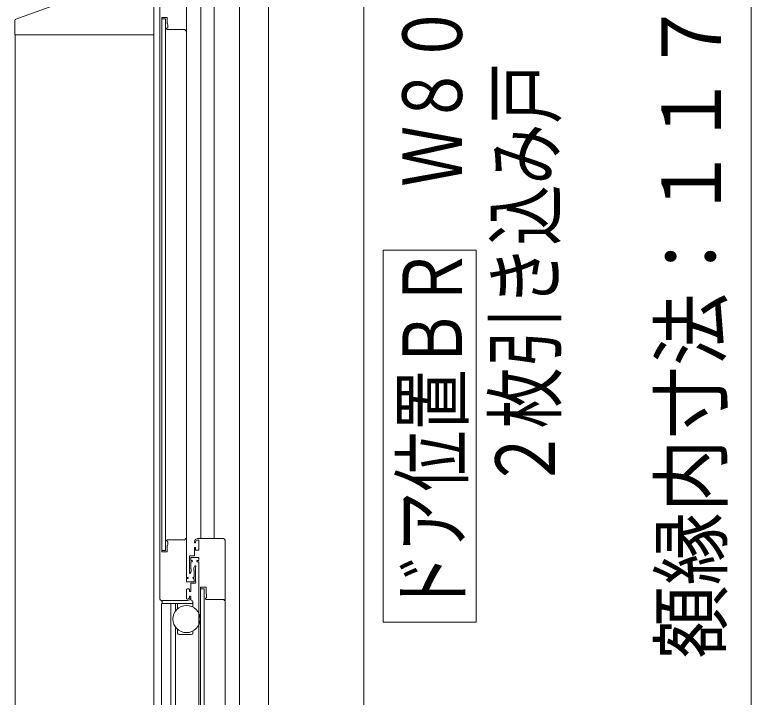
# Model space of a CAD drawing. Units: millimetres on the paper. Extents: x -305 to 305, y -152 to 152.
# Drawn here: x -74.87 to -51.11, y 26.83 to 48.84 of the extents above; entities that cross this region are included whole.
import ezdxf
from ezdxf.enums import TextEntityAlignment as Align

# ---------------------------------------------------------------- set-up
doc = ezdxf.new("R2010")
doc.units = ezdxf.units.MM
doc.layers.add('0-0_0', color=7, linetype='Continuous', lineweight=9)
doc.layers.add('0-1_VIEW0001', color=7, linetype='Continuous', lineweight=9)
doc.styles.add('ＭＳ ゴシック', font='')
doc.styles.get('ＭＳ ゴシック').set_extended_font_data('MS Gothic')

msp = doc.modelspace()

# ---------------------------------------------------------------- linework, layer by layer
at = {"layer": '0-0_0'}
msp.add_line((-51.114, 11.374), (-51.114, 68.669), dxfattribs=at)
at = {"layer": '0-1_VIEW0001'}
for p, q in [((-63.614, 70.249), (-63.614, 9.774)), ((-68.869, 69.004), (-68.869, 31.949)), ((-68.439, 31.949), (-68.439, 68.904)), ((-67.624, 69.074), (-67.624, 12.794)), ((-66.684, 69.074), (-66.684, 13.969)), ((-69.334, 50.282), (-69.334, 30.699)), ((-70.184, 50.074), (-70.184, 29.999)), ((-73.485, 49.183), (-74.836, 48.701)), ((-70.129, 31.529), (-70.129, 48.744)), ((-70.004, 48.704), (-70.129, 48.704)), ((-70.119, 48.754), (-69.959, 48.754)), ((-70.004, 48.704), (-70.004, 31.569)), ((-69.949, 48.744), (-69.949, 48.563)), ((-74.869, 48.654), (-74.869, 48.189)), ((-69.946, 48.545), (-69.93, 48.506)), ((-69.929, 48.501), (-69.929, 48.429)), ((-69.969, 48.394), (-69.969, 48.393)), ((-69.967, 48.385), (-69.959, 48.371)), ((-69.954, 48.404), (-69.959, 48.404)), ((-69.946, 48.364), (-69.379, 48.364)), ((-69.369, 48.354), (-69.369, 48.334)), ((-69.359, 48.324), (-69.349, 48.324)), ((-73.158, 48.189), (-74.869, 48.189)), ((-70.412, 48.189), (-73.156, 48.189)), ((-70.384, 48.189), (-70.412, 48.189)), ((-59.987, 41.249), (-62.987, 41.249)), ((-62.987, 29.249), (-62.987, 41.249)), ((-59.987, 29.249), (-59.987, 41.249)), ((-69.969, 31.879), (-69.969, 31.88)), ((-69.967, 31.887), (-69.959, 31.901)), ((-69.954, 31.869), (-69.959, 31.869)), ((-69.946, 31.909), (-69.379, 31.909)), ((-69.934, 31.909), (-69.909, 31.909)), ((-69.929, 31.772), (-69.929, 31.844)), ((-69.369, 31.919), (-69.369, 31.939)), ((-69.359, 31.949), (-69.349, 31.949)), ((-69.074, 31.849), (-69.074, 31.819)), ((-69.034, 31.819), (-69.034, 31.849)), ((-68.134, 31.949), (-68.974, 31.949)), ((-68.697, 31.949), (-68.677, 31.949)), ((-68.084, 11.214), (-68.084, 31.899)), ((-69.949, 31.529), (-69.949, 31.709)), ((-69.946, 31.728), (-69.93, 31.766)), ((-69.069, 31.809), (-69.044, 31.809)), ((-69.064, 31.809), (-69.044, 31.809)), ((-70.129, 31.569), (-70.004, 31.569)), ((-70.119, 31.519), (-69.959, 31.519)), ((-68.934, 31.574), (-69.034, 31.574)), ((-68.959, 31.574), (-69.019, 31.574)), ((-68.934, 12.939), (-68.934, 31.199)), ((-69.206, 30.831), (-69.176, 30.883)), ((-69.174, 30.891), (-69.174, 30.964)), ((-69.084, 30.714), (-69.084, 30.909)), ((-69.048, 31.074), (-69.044, 31.074)), ((-69.044, 31.024), (-69.044, 30.573)), ((-69.029, 31.059), (-69.029, 31.044)), ((-69.334, 30.649), (-69.334, 30.569)), ((-69.324, 30.699), (-69.284, 30.699)), ((-69.284, 30.659), (-69.324, 30.659)), ((-69.274, 30.689), (-69.274, 30.669)), ((-69.109, 30.699), (-69.099, 30.699)), ((-69.099, 30.659), (-69.109, 30.659)), ((-69.084, 30.569), (-69.084, 30.644)), ((-69.319, 30.554), (-69.099, 30.554)), ((-69.194, 30.494), (-69.194, 30.249)), ((-69.054, 30.509), (-69.179, 30.509)), ((-69.029, 30.554), (-69.029, 30.534)), ((-69.334, 30.299), (-69.334, 30.024)), ((-69.249, 30.324), (-69.309, 30.324)), ((-69.234, 30.249), (-69.234, 30.309)), ((-69.204, 30.239), (-69.224, 30.239)), ((-68.879, 30.379), (-68.879, 13.044)), ((-68.754, 30.329), (-68.879, 30.329)), ((-68.754, 30.329), (-68.754, 13.094)), ((-68.696, 30.17), (-68.68, 30.131)), ((-69.294, 29.949), (-70.134, 29.949)), ((-69.309, 29.999), (-69.284, 29.999)), ((-69.234, 30.049), (-69.234, 30.079)), ((-69.224, 30.089), (-69.204, 30.089)), ((-69.194, 30.079), (-69.194, 30.049)), ((-69.184, 30.074), (-69.184, 29.969)), ((-69.149, 29.944), (-69.159, 29.944)), ((-68.719, 30.019), (-68.719, 30.018)), ((-68.717, 30.01), (-68.709, 29.996)), ((-68.704, 30.029), (-68.709, 30.029)), ((-68.696, 29.989), (-68.129, 29.989)), ((-68.679, 30.126), (-68.679, 30.054)), ((-68.119, 29.979), (-68.119, 29.959)), ((-68.109, 29.949), (-68.084, 29.949)), ((-69.149, 29.854), (-70.134, 29.854)), ((-70.119, 29.879), (-70.119, 29.924)), ((-69.689, 29.605), (-69.689, 29.849)), ((-69.614, 29.686), (-69.614, 29.854)), ((-69.124, 29.879), (-69.124, 29.919)), ((-69.124, 29.879), (-69.124, 29.74)), ((-59.987, 29.249), (-62.987, 29.249)), ((-69.689, 13.074), (-69.689, 29.102)), ((-69.614, 28.904), (-69.614, 29.022)), ((-69.174, 28.854), (-69.564, 28.854)), ((-69.124, 28.967), (-69.124, 28.904))]:
    msp.add_line(p, q, dxfattribs=at)
at = {"layer": '0-1_VIEW0001', "color": 5}
for p, q in [((-70.384, 12.995), (-70.384, 49.189)), ((-74.859, 12.75), (-74.859, 48.189)), ((-70.134, 29.849), (-70.134, 12.837)), ((-69.829, 29.849), (-69.829, 13.068))]:
    msp.add_line(p, q, dxfattribs=at)
at = {"layer": '0-1_VIEW0001'}
for points in [[(-74.869, 48.414), (-74.869, 48.412), (-74.869, 48.411), (-74.869, 48.41)], [(-69.969, 31.88), (-69.969, 31.884), (-69.967, 31.887)], [(-69.959, 31.869), (-69.966, 31.872), (-69.969, 31.879)], [(-69.959, 31.901), (-69.953, 31.907), (-69.946, 31.909)], [(-69.929, 31.844), (-69.937, 31.861), (-69.954, 31.869)], [(-69.379, 31.909), (-69.372, 31.912), (-69.369, 31.919)], [(-69.369, 31.939), (-69.366, 31.946), (-69.359, 31.949)], [(-69.349, 31.949), (-69.339, 31.944), (-69.334, 31.934)], [(-68.974, 31.949), (-69.045, 31.919), (-69.074, 31.849)], [(-69.034, 31.849), (-69.02, 31.884), (-68.984, 31.899)], [(-68.984, 31.899), (-68.934, 31.899), (-68.934, 31.574)], [(-68.084, 31.899), (-68.099, 31.934), (-68.134, 31.949)], [(-69.949, 31.709), (-69.948, 31.719), (-69.946, 31.728)], [(-69.93, 31.766), (-69.929, 31.769), (-69.929, 31.772)], [(-69.034, 31.574), (-69.034, 31.659), (-69.074, 31.659), (-69.074, 31.389), (-69.234, 31.389), (-69.234, 30.839)], [(-69.074, 31.819), (-69.071, 31.812), (-69.064, 31.809)], [(-69.044, 31.809), (-69.037, 31.812), (-69.034, 31.819)], [(-70.129, 31.529), (-70.126, 31.522), (-70.119, 31.519)], [(-69.959, 31.519), (-69.952, 31.522), (-69.949, 31.529)], [(-69.159, 31.239), (-69.194, 31.239), (-69.194, 31.344), (-68.934, 31.344), (-68.934, 31.239), (-68.994, 31.239), (-68.994, 31.199), (-68.934, 31.199)], [(-69.194, 30.984), (-69.194, 31.199), (-69.159, 31.199)], [(-69.159, 31.199), (-69.139, 31.219), (-69.159, 31.239)], [(-69.174, 30.964), (-69.177, 30.971), (-69.184, 30.974), (-69.191, 30.977), (-69.194, 30.984)], [(-69.176, 30.883), (-69.175, 30.887), (-69.174, 30.891)], [(-69.094, 30.931), (-69.094, 31.009), (-69.061, 31.066)], [(-69.084, 30.909), (-69.086, 30.915), (-69.089, 30.92), (-69.093, 30.925), (-69.094, 30.931)], [(-69.061, 31.066), (-69.056, 31.072), (-69.048, 31.074)], [(-69.044, 31.074), (-69.034, 31.069), (-69.029, 31.059)], [(-69.029, 31.044), (-69.031, 31.038), (-69.037, 31.034), (-69.042, 31.03), (-69.044, 31.024)], [(-69.334, 30.709), (-69.331, 30.702), (-69.324, 30.699)], [(-69.324, 30.659), (-69.331, 30.656), (-69.334, 30.649)], [(-69.284, 30.699), (-69.277, 30.696), (-69.274, 30.689)], [(-69.274, 30.669), (-69.277, 30.662), (-69.284, 30.659)], [(-69.234, 30.839), (-69.223, 30.824), (-69.206, 30.831)], [(-69.109, 30.659), (-69.129, 30.679), (-69.109, 30.699)], [(-69.099, 30.699), (-69.089, 30.703), (-69.084, 30.714)], [(-69.084, 30.644), (-69.089, 30.654), (-69.099, 30.659)], [(-69.334, 30.569), (-69.33, 30.558), (-69.319, 30.554)], [(-69.179, 30.509), (-69.19, 30.504), (-69.194, 30.494)], [(-69.099, 30.554), (-69.089, 30.558), (-69.084, 30.569)], [(-69.029, 30.534), (-69.037, 30.516), (-69.054, 30.509)], [(-69.044, 30.573), (-69.042, 30.567), (-69.037, 30.563)], [(-69.037, 30.563), (-69.031, 30.56), (-69.029, 30.554)], [(-69.309, 30.324), (-69.327, 30.316), (-69.334, 30.299)], [(-69.234, 30.309), (-69.239, 30.319), (-69.249, 30.324)], [(-69.224, 30.239), (-69.231, 30.242), (-69.234, 30.249)], [(-69.194, 30.249), (-69.197, 30.242), (-69.204, 30.239)], [(-68.879, 30.379), (-68.699, 30.379), (-68.699, 30.188)], [(-68.699, 30.188), (-68.698, 30.179), (-68.696, 30.17)], [(-70.134, 29.949), (-70.17, 29.963), (-70.184, 29.999)], [(-69.334, 30.024), (-69.327, 30.006), (-69.309, 29.999)], [(-69.194, 30.049), (-69.223, 29.978), (-69.294, 29.949)], [(-69.284, 29.999), (-69.249, 30.013), (-69.234, 30.049)], [(-69.234, 30.079), (-69.231, 30.086), (-69.224, 30.089)], [(-69.204, 30.089), (-69.197, 30.086), (-69.194, 30.079)], [(-68.709, 30.029), (-68.716, 30.026), (-68.719, 30.019)], [(-68.719, 30.018), (-68.719, 30.014), (-68.717, 30.01)], [(-68.709, 29.996), (-68.703, 29.991), (-68.696, 29.989)], [(-68.679, 30.054), (-68.687, 30.036), (-68.704, 30.029)], [(-68.68, 30.131), (-68.679, 30.129), (-68.679, 30.126)], [(-68.129, 29.989), (-68.122, 29.986), (-68.119, 29.979)], [(-68.119, 29.959), (-68.116, 29.952), (-68.109, 29.949)]]:
    msp.add_lwpolyline(points, dxfattribs=at)
msp.add_circle((-69.329, 29.354), 0.438, dxfattribs=at)
for centre, radius, start, end in [((-74.819, 48.654), 0.05, 109.6538, 180), ((-70.119, 48.744), 0.01, 90, 180), ((-69.959, 48.744), 0.01, 0, 90), ((-69.899, 48.563), 0.05, 180, 201.8014), ((-69.944, 48.501), 0.015, 0, 21.8014), ((-69.959, 48.394), 0.01, 90, 180), ((-69.954, 48.393), 0.015, 180, 210.9638), ((-69.946, 48.379), 0.015, 210.9638, 270), ((-69.954, 48.429), 0.025, 270, 0), ((-69.379, 48.354), 0.01, 0, 90), ((-69.359, 48.334), 0.01, 180, 270), ((-69.349, 48.339), 0.015, 270, 0), ((-70.134, 29.924), 0.015, 0, 90), ((-69.159, 29.969), 0.025, 180, 270), ((-69.149, 29.919), 0.025, 0, 90), ((-70.094, 29.879), 0.025, 180, 270), ((-69.149, 29.879), 0.025, 270, 0), ((-69.564, 28.904), 0.05, 180, 270), ((-69.174, 28.904), 0.05, 270, 0)]:
    msp.add_arc(centre, radius, start, end, dxfattribs=at)

# ---------------------------------------------------------------- texts
at = {"layer": '0-0_0', "style": 'ＭＳ ゴシック', "width": 0.9}
msp.add_text('額縁内寸法：１１７０', height=1.921, rotation=90, dxfattribs=at).set_placement((-51.517, 28.079), align=Align.BOTTOM_LEFT)
at = {"layer": '0-1_VIEW0001', "style": 'ＭＳ ゴシック', "width": 0.75}
for s, p in [('ドア位置ＢＲ\u3000Ｗ８００', (-59.868, 29.535)), ('２枚引き込み戸', (-56.87, 33.535))]:
    msp.add_text(s, height=1.921, rotation=90, dxfattribs=at).set_placement(p, align=Align.BOTTOM_LEFT)

doc.saveas('drawing.dxf')
